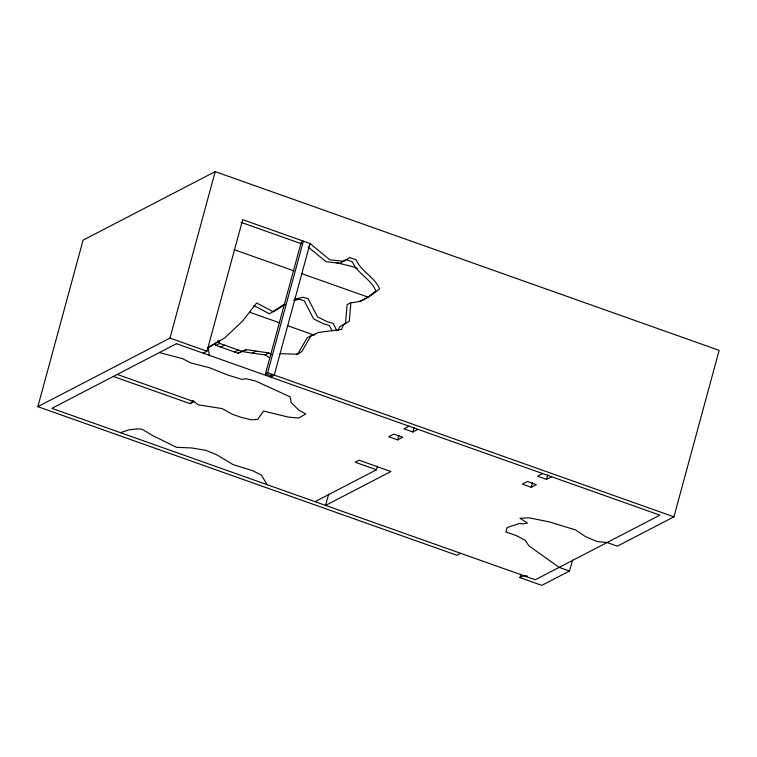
<?xml version="1.0" encoding="UTF-8"?>
<svg xmlns="http://www.w3.org/2000/svg" width="757" height="757" viewBox="0 0 757 757"><rect width="100%" height="100%" fill="white"/><g stroke="black" fill="none" stroke-linecap="round" stroke-linejoin="round"><path stroke-width="1.14" d="M203.198 353.169L206.954 351.22L242.704 219.644L310.029 243.517L329.872 259.821L343.99 261.345L349.516 257.522L356.168 259.878C361.24 271.829 374.687 276.863 379.579 288.919C371.185 295.665 362.243 302.478 350.888 302.677L349.289 321.28L343.479 324.8L341.511 329.456L318.754 332.408L311.08 335.616L301.882 351.39L297.709 354.219L280.099 353.661M460.635 553.301L456.868 555.26L37.85 406.651L83.081 240.168L215.206 171.621L719.15 350.349L673.919 516.832L617.352 546.176L607.067 542.532L597.074 541.52L585.53 536.656L575.661 529.966L549.431 521.923L529.048 517.826L519.983 518.252L527.497 523.068L523.153 523.835L519.311 523.541L507.162 527.525L505.875 531.944L516.34 535.587L525.273 540.384L528.888 545.825L559.158 567.39L569.434 571.033L572.671 559.953M37.85 406.651L169.975 338.105L215.206 171.621M265.47 373.854L301.22 242.268L303.368 241.152L267.618 372.737L265.47 373.854L272.123 376.21M271.129 374.791L270.514 377.043L274.28 375.094L310.029 243.517M328.68 494.009L325.576 505.411L390.924 471.507L359.064 460.209L355.194 462.215L376.484 469.766L377.412 466.34M397.614 439.893L402.696 437.253L393.791 434.092L388.701 436.732L397.614 439.893L398.835 435.407M409.054 426.182L403.964 428.822L412.877 431.982L414.107 427.421M531.234 487.281L536.325 484.641L527.411 481.49L522.33 484.12L531.234 487.281L532.474 482.729M542.674 473.57L537.584 476.21L546.497 479.37L547.718 474.885M569.434 571.033L541.794 585.379L519.955 577.629L520.873 574.222M338.142 330.478L339.713 326.75L345.523 323.23L347.122 304.626L350.888 302.677M113.361 376.447L190.149 403.68L193.432 400.481M344.842 260.115L340.234 263.304L326.116 261.771L308.071 246.952M296.451 354.475L298.126 353.349L307.323 337.565L314.997 334.357M283.279 304.939L269.52 313.814L253.822 305.535M285.181 304.2L273.391 311.808L256.651 302.98L242.846 320.769L224.801 337.887L208.336 347.652L209.348 355.743M207.371 347.936L219.965 340.47M359.783 301.825L368.706 296.593L375.822 290.868C370.921 278.813 357.474 273.779 352.412 261.837L345.76 259.471M214.676 343.536L215.915 345.381L219.681 343.432L241.814 351.276L246.489 349.677L268.792 352.932L271.612 354.683M220.703 347.075L224.469 345.126M234.585 351.996L238.341 350.046M215.915 345.381L238.058 353.226L241.814 351.276M238.058 353.226L246.489 349.677M242.732 351.627L252.27 353.15L256.027 351.201M252.27 353.15L265.026 354.891L268.792 352.932M190.149 403.68L194.01 401.674L198.457 404.881L222.113 408.591L232.39 414.297L241.474 417.41L251.627 419.813L257.598 419.463L263.531 411.032L288.228 417.069L298.58 418.072L305.79 413.984L298.769 410.105L291.152 402.459L290.234 396.914L255.677 381.064L246.422 378.774L241.682 379.295L227.885 375.075L209.358 367.684L191.247 363.067L182.532 358.695L159.396 352.573M412.877 431.982L417.959 429.342M315.007 501.664L376.484 469.766M546.497 479.37L551.579 476.73M519.955 577.629L523.712 575.68L527.421 576.077M120.505 432.682L129.012 429.787L137.31 428.907L142.023 429.191L152.602 435.521L176.485 447.321L191.786 447.964L205.951 450.377L216.833 454.843L233.08 464.599L252.535 470.646L261.383 475.122L267.193 484.698M294.274 299.261L303.15 297.264L308.09 298.722L317.505 316.909L327.1 321.668L333.326 323.494L336.893 330.866M293.735 300.52L299.28 299.27L304.219 300.728L313.635 318.915L323.23 323.674L329.456 325.501L332.001 330.762M335.786 262.528L351.627 266.35L357.153 268.404M241.152 222.378L301.854 243.905M234.083 249.64L294.161 270.94M301.948 273.703L368.706 297.378M249.63 312.225L279.598 322.851M287.376 325.614L314.023 335.058M169.975 338.105L206.954 351.22M267.618 372.737L673.919 516.832M117.231 374.441L194.01 401.674M265.026 354.891L269.729 357.796M217.817 340.669L219.681 343.432M176.485 343.697L51.883 408.345L535.284 579.777L659.877 515.139L176.485 343.697"/></g></svg>
